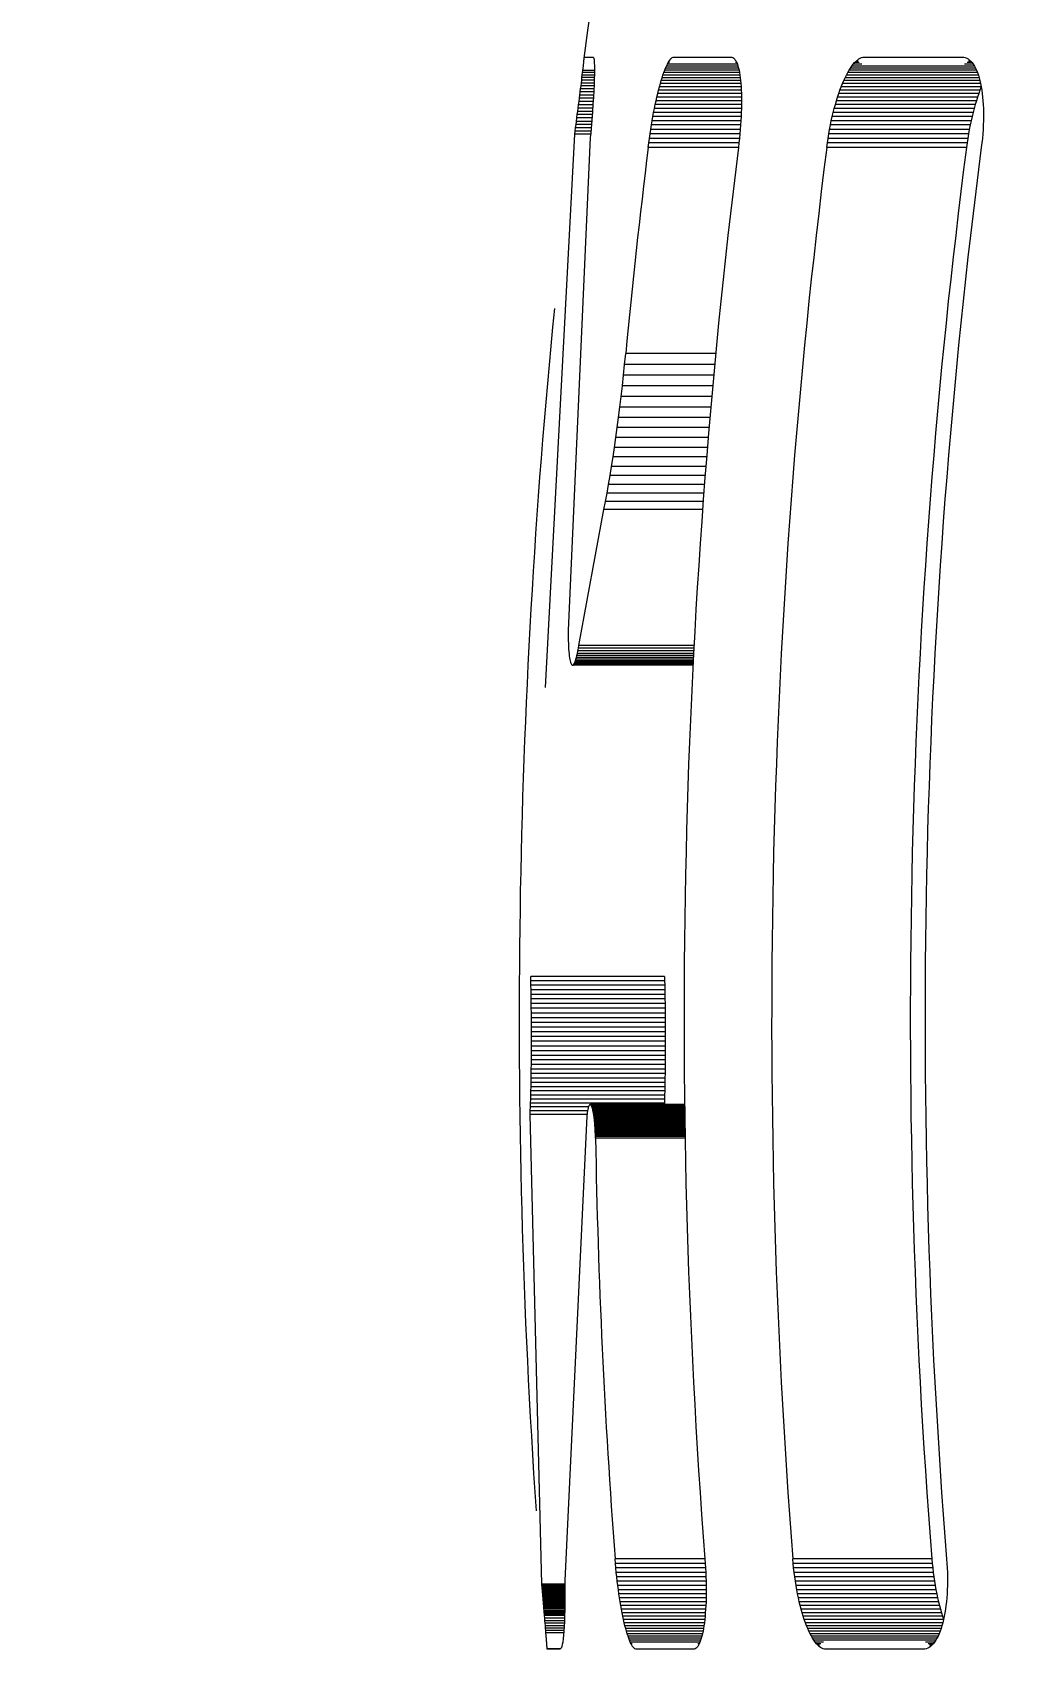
# Model space of a CAD drawing. Header units: millimetres. Extents: x -5609 to 5139, y -3980 to 3221.
# Drawn here: x 759.442 to 761.631, y 636.582 to 640.215 of the extents above; entities that cross this region are included whole.
import ezdxf

# ---------------------------------------------------------------- set-up
doc = ezdxf.new("R2010")
doc.units = ezdxf.units.MM
for name, color, linetype in [('DIKOM_ОБЪЕКТ', 7, 'Continuous'), ('DIKOM_РАЗМЕР_ЗОНА', 7, 'Continuous'), ('DIKOM_РАЗМЕР_ОБЪЕКТА', 7, 'Continuous')]:
    doc.layers.add(name, color=color, linetype=linetype)
doc.styles.add('style1', font='arial.ttf', dxfattribs={"width": 0.8})
doc.dimstyles.new('1-50', dxfattribs={"dimtxt": 300, "dimasz": 200, "dimexe": 100, "dimexo": 0, "dimgap": 100, "dimtad": 1, "dimtxsty": 'style1', "dimcen": 200, "dimclrd": 7, "dimclre": 7, "dimclrt": 7, "dimadec": 1, "dimazin": 2, "dimtfac": 1, "dimtmove": 0, "dimatfit": 2, "dimfxl": 0, "dimlwd": 25, "dimlwe": 18, "dimarcsym": 0})

# ---------------------------------------------------------------- blocks, each defined once
blk = doc.blocks.new('A$Cc336a1e3')
at = {"color": 7, "linetype": 'Continuous', "lineweight": 15}
for p, q in [((3580.843, 1913.033), (3580.8436, 1913.0379)), ((3580.8436, 1913.0379), (3580.8442, 1913.0423)), ((3580.8442, 1913.0423), (3580.8446, 1913.0463)), ((3580.8446, 1913.0463), (3580.8451, 1913.05)), ((3580.8451, 1913.05), (3580.8454, 1913.0532)), ((3580.8454, 1913.0532), (3580.8456, 1913.0561)), ((3580.8456, 1913.0561), (3580.8459, 1913.0584)), ((3580.8459, 1913.0584), (3580.8461, 1913.0603)), ((3580.8461, 1913.0628), (3580.8656, 1913.0628)), ((3580.8462, 1913.0625), (3580.8461, 1913.0628)), ((3580.8461, 1913.0616), (3580.8462, 1913.0625)), ((3580.8656, 1913.0628), (3580.8662, 1913.0625)), ((3580.8662, 1913.0625), (3580.8666, 1913.0619)), ((3580.8666, 1913.0619), (3580.8676, 1913.0596)), ((3580.8676, 1913.0596), (3580.8682, 1913.0556)), ((3580.8682, 1913.0556), (3580.8687, 1913.0501)), ((3580.8687, 1913.0501), (3580.869, 1913.0432)), ((3580.869, 1913.0432), (3580.8691, 1913.0349)), ((3581.0268, 1913.0334), (3581.0288, 1913.0382)), ((3581.0288, 1913.0382), (3581.0308, 1913.0427)), ((3581.1925, 1913.0382), (3581.0288, 1913.0382)), ((3581.0308, 1913.0427), (3581.0327, 1913.0468)), ((3581.1912, 1913.0427), (3581.0308, 1913.0427)), ((3581.0327, 1913.0468), (3581.0346, 1913.0504)), ((3581.1899, 1913.0468), (3581.0327, 1913.0468)), ((3581.0346, 1913.0504), (3581.0365, 1913.0536)), ((3581.0376, 1913.0504), (3581.0346, 1913.0504)), ((3581.0365, 1913.0536), (3581.0384, 1913.0563)), ((3581.0384, 1913.0563), (3581.0403, 1913.0587)), ((3581.0403, 1913.0587), (3581.0421, 1913.0605)), ((3581.0421, 1913.0605), (3581.0439, 1913.0618)), ((3581.0439, 1913.0618), (3581.0457, 1913.0625)), ((3581.0457, 1913.0625), (3581.0473, 1913.0628)), ((3581.0473, 1913.0628), (3581.1756, 1913.0628)), ((3581.1756, 1913.0628), (3581.1778, 1913.0625)), ((3581.1778, 1913.0625), (3581.1798, 1913.0618)), ((3581.1798, 1913.0618), (3581.1817, 1913.0605)), ((3581.1817, 1913.0605), (3581.1836, 1913.0587)), ((3581.1836, 1913.0587), (3581.1853, 1913.0563)), ((3581.1853, 1913.0563), (3581.1869, 1913.0536)), ((3581.1885, 1913.0504), (3581.1854, 1913.0504)), ((3581.1869, 1913.0536), (3581.1885, 1913.0504)), ((3581.1885, 1913.0504), (3581.1899, 1913.0468)), ((3581.1899, 1913.0468), (3581.1912, 1913.0427)), ((3581.1912, 1913.0427), (3581.1925, 1913.0382)), ((3581.1925, 1913.0382), (3581.1937, 1913.0334)), ((3581.4407, 1913.0334), (3581.4438, 1913.0382)), ((3581.4438, 1913.0382), (3581.4469, 1913.0427)), ((3581.7245, 1913.0382), (3581.4438, 1913.0382)), ((3581.4469, 1913.0427), (3581.45, 1913.0468)), ((3581.7221, 1913.0427), (3581.4469, 1913.0427)), ((3581.45, 1913.0468), (3581.4531, 1913.0504)), ((3581.4697, 1913.0468), (3581.45, 1913.0468)), ((3581.4531, 1913.0504), (3581.4564, 1913.0536)), ((3581.4636, 1913.0504), (3581.4531, 1913.0504)), ((3581.4564, 1913.0536), (3581.4595, 1913.0563)), ((3581.4609, 1913.0536), (3581.4564, 1913.0536)), ((3581.4595, 1913.0563), (3581.4626, 1913.0587)), ((3581.4626, 1913.0587), (3581.4657, 1913.0605)), ((3581.4657, 1913.0605), (3581.4689, 1913.0618)), ((3581.4689, 1913.0618), (3581.4719, 1913.0625)), ((3581.4719, 1913.0625), (3581.475, 1913.0628)), ((3581.475, 1913.0628), (3581.6948, 1913.0628)), ((3581.6948, 1913.0628), (3581.6982, 1913.0625)), ((3581.6982, 1913.0625), (3581.7017, 1913.0618)), ((3581.7196, 1913.0468), (3581.6999, 1913.0468)), ((3581.7017, 1913.0618), (3581.705, 1913.0605)), ((3581.705, 1913.0605), (3581.7081, 1913.0587)), ((3581.7169, 1913.0504), (3581.7061, 1913.0504)), ((3581.7081, 1913.0587), (3581.7112, 1913.0563)), ((3581.7141, 1913.0536), (3581.7088, 1913.0536)), ((3581.7112, 1913.0563), (3581.7103, 1913.0563)), ((3581.7112, 1913.0563), (3581.7141, 1913.0536)), ((3581.7141, 1913.0536), (3581.7169, 1913.0504)), ((3581.7169, 1913.0504), (3581.7196, 1913.0468)), ((3581.7196, 1913.0468), (3581.7221, 1913.0427)), ((3581.7221, 1913.0427), (3581.7245, 1913.0382)), ((3581.7245, 1913.0382), (3581.7268, 1913.0334)), ((3580.8389, 1912.9981), (3580.8397, 1913.0045)), ((3580.8397, 1913.0045), (3580.8404, 1913.0107)), ((3580.8683, 1913.0045), (3580.8397, 1913.0045)), ((3580.8404, 1913.0107), (3580.8411, 1913.0168)), ((3580.8685, 1913.0107), (3580.8404, 1913.0107)), ((3580.8411, 1913.0168), (3580.8418, 1913.0225)), ((3580.8688, 1913.0168), (3580.8411, 1913.0168)), ((3580.8418, 1913.0225), (3580.8424, 1913.0279)), ((3580.8689, 1913.0225), (3580.8418, 1913.0225)), ((3580.8424, 1913.0279), (3580.843, 1913.033)), ((3580.869, 1913.0279), (3580.8424, 1913.0279)), ((3580.869, 1913.033), (3580.843, 1913.033)), ((3580.8682, 1913.0015), (3580.8676, 1912.9879)), ((3580.8687, 1913.0139), (3580.8682, 1913.0015)), ((3580.869, 1913.0251), (3580.8687, 1913.0139)), ((3580.8691, 1913.0349), (3580.869, 1913.0251)), ((3581.015, 1912.9962), (3581.017, 1913.0032)), ((3581.017, 1913.0032), (3581.0189, 1913.01)), ((3581.1978, 1913.0032), (3581.017, 1913.0032)), ((3581.0189, 1913.01), (3581.0209, 1913.0164)), ((3581.1972, 1913.01), (3581.0189, 1913.01)), ((3581.0209, 1913.0164), (3581.0229, 1913.0224)), ((3581.1965, 1913.0164), (3581.0209, 1913.0164)), ((3581.0229, 1913.0224), (3581.0248, 1913.028)), ((3581.1956, 1913.0224), (3581.0229, 1913.0224)), ((3581.0248, 1913.028), (3581.0268, 1913.0334)), ((3581.1947, 1913.028), (3581.0248, 1913.028)), ((3581.1937, 1913.0334), (3581.0268, 1913.0334)), ((3581.1937, 1913.0334), (3581.1947, 1913.028)), ((3581.1947, 1913.028), (3581.1956, 1913.0224)), ((3581.1956, 1913.0224), (3581.1965, 1913.0164)), ((3581.1965, 1913.0164), (3581.1972, 1913.01)), ((3581.1972, 1913.01), (3581.1978, 1913.0032)), ((3581.1978, 1913.0032), (3581.1984, 1912.9962)), ((3581.423, 1912.9962), (3581.4258, 1913.0032)), ((3581.4258, 1913.0032), (3581.4287, 1913.01)), ((3581.7359, 1913.0032), (3581.4258, 1913.0032)), ((3581.4287, 1913.01), (3581.4317, 1913.0164)), ((3581.7344, 1913.01), (3581.4287, 1913.01)), ((3581.4317, 1913.0164), (3581.4347, 1913.0224)), ((3581.7327, 1913.0164), (3581.4317, 1913.0164)), ((3581.4347, 1913.0224), (3581.4378, 1913.028)), ((3581.7309, 1913.0224), (3581.4347, 1913.0224)), ((3581.4378, 1913.028), (3581.4407, 1913.0334)), ((3581.7289, 1913.028), (3581.4378, 1913.028)), ((3581.7268, 1913.0334), (3581.4407, 1913.0334)), ((3581.7268, 1913.0334), (3581.7289, 1913.028)), ((3581.7289, 1913.028), (3581.7309, 1913.0224)), ((3581.7309, 1913.0224), (3581.7327, 1913.0164)), ((3581.7327, 1913.0164), (3581.7344, 1913.01)), ((3581.7344, 1913.01), (3581.7359, 1913.0032)), ((3581.7359, 1913.0032), (3581.7373, 1912.9962)), ((3580.8336, 1912.9559), (3580.8344, 1912.9632)), ((3580.8344, 1912.9632), (3580.8354, 1912.9704)), ((3580.866, 1912.9632), (3580.8344, 1912.9632)), ((3580.8354, 1912.9704), (3580.8363, 1912.9776)), ((3580.8665, 1912.9704), (3580.8354, 1912.9704)), ((3580.8363, 1912.9776), (3580.8372, 1912.9845)), ((3580.867, 1912.9776), (3580.8363, 1912.9776)), ((3580.8372, 1912.9845), (3580.838, 1912.9914)), ((3580.8673, 1912.9845), (3580.8372, 1912.9845)), ((3580.838, 1912.9914), (3580.8389, 1912.9981)), ((3580.8677, 1912.9914), (3580.838, 1912.9914)), ((3580.8681, 1912.9981), (3580.8389, 1912.9981)), ((3580.8667, 1912.973), (3580.8657, 1912.957)), ((3580.8676, 1912.9879), (3580.8667, 1912.973)), ((3581.0055, 1912.9564), (3581.0074, 1912.9649)), ((3581.0074, 1912.9649), (3581.0092, 1912.9731)), ((3581.1992, 1912.9649), (3581.0074, 1912.9649)), ((3581.0092, 1912.9731), (3581.0111, 1912.9812)), ((3581.1992, 1912.9731), (3581.0092, 1912.9731)), ((3581.0111, 1912.9812), (3581.013, 1912.9888)), ((3581.1991, 1912.9812), (3581.0111, 1912.9812)), ((3581.013, 1912.9888), (3581.015, 1912.9962)), ((3581.1987, 1912.9888), (3581.013, 1912.9888)), ((3581.1984, 1912.9962), (3581.015, 1912.9962)), ((3581.1984, 1912.9962), (3581.1987, 1912.9888)), ((3581.1987, 1912.9888), (3581.1991, 1912.9812)), ((3581.1991, 1912.9812), (3581.1992, 1912.9731)), ((3581.1992, 1912.9731), (3581.1992, 1912.9649)), ((3581.1992, 1912.9649), (3581.1992, 1912.9564)), ((3581.4099, 1912.9564), (3581.4124, 1912.9649)), ((3581.4124, 1912.9649), (3581.4149, 1912.9731)), ((3581.7265, 1912.9649), (3581.4124, 1912.9649)), ((3581.4149, 1912.9731), (3581.4175, 1912.9812)), ((3581.7291, 1912.9731), (3581.4149, 1912.9731)), ((3581.4175, 1912.9812), (3581.4202, 1912.9888)), ((3581.7318, 1912.9812), (3581.4175, 1912.9812)), ((3581.4202, 1912.9888), (3581.423, 1912.9962)), ((3581.7346, 1912.9888), (3581.4202, 1912.9888)), ((3581.7373, 1912.9962), (3581.423, 1912.9962)), ((3581.7265, 1912.9649), (3581.7239, 1912.9564)), ((3581.7291, 1912.9731), (3581.7265, 1912.9649)), ((3581.7318, 1912.9812), (3581.7291, 1912.9731)), ((3581.7346, 1912.9888), (3581.7318, 1912.9812)), ((3581.7373, 1912.996), (3581.7346, 1912.9888)), ((3581.7373, 1912.9962), (3581.7385, 1912.9888)), ((3581.7385, 1912.9888), (3581.7396, 1912.9812)), ((3581.7396, 1912.9812), (3581.7404, 1912.9731)), ((3581.7404, 1912.9731), (3581.7413, 1912.9649)), ((3581.7413, 1912.9649), (3581.7417, 1912.9564)), ((3580.8297, 1912.9261), (3580.8306, 1912.9336)), ((3580.8306, 1912.9336), (3580.8317, 1912.941)), ((3580.864, 1912.9336), (3580.8306, 1912.9336)), ((3580.8317, 1912.941), (3580.8327, 1912.9485)), ((3580.8645, 1912.941), (3580.8317, 1912.941)), ((3580.8327, 1912.9485), (3580.8336, 1912.9559)), ((3580.8651, 1912.9485), (3580.8327, 1912.9485)), ((3580.8656, 1912.9559), (3580.8336, 1912.9559)), ((3580.8645, 1912.9399), (3580.8631, 1912.9215)), ((3580.8657, 1912.957), (3580.8645, 1912.9399)), ((3580.9986, 1912.92), (3581.0003, 1912.9294)), ((3581.0003, 1912.9294), (3581.0019, 1912.9386)), ((3581.1984, 1912.9294), (3581.0003, 1912.9294)), ((3581.0019, 1912.9386), (3581.0037, 1912.9477)), ((3581.1987, 1912.9386), (3581.0019, 1912.9386)), ((3581.0037, 1912.9477), (3581.0055, 1912.9564)), ((3581.1991, 1912.9477), (3581.0037, 1912.9477)), ((3581.1992, 1912.9564), (3581.0055, 1912.9564)), ((3581.1984, 1912.9294), (3581.1978, 1912.92)), ((3581.1987, 1912.9386), (3581.1984, 1912.9294)), ((3581.1991, 1912.9477), (3581.1987, 1912.9386)), ((3581.1992, 1912.9564), (3581.1991, 1912.9477)), ((3581.4008, 1912.92), (3581.4028, 1912.9294)), ((3581.4028, 1912.9294), (3581.4051, 1912.9386)), ((3581.7168, 1912.9294), (3581.4028, 1912.9294)), ((3581.4051, 1912.9386), (3581.4074, 1912.9477)), ((3581.7191, 1912.9386), (3581.4051, 1912.9386)), ((3581.4074, 1912.9477), (3581.4099, 1912.9564)), ((3581.7215, 1912.9477), (3581.4074, 1912.9477)), ((3581.7239, 1912.9564), (3581.4099, 1912.9564)), ((3581.7168, 1912.9294), (3581.7147, 1912.92)), ((3581.7191, 1912.9386), (3581.7168, 1912.9294)), ((3581.7215, 1912.9477), (3581.7191, 1912.9386)), ((3581.7239, 1912.9564), (3581.7215, 1912.9477)), ((3581.7417, 1912.9564), (3581.7422, 1912.9477)), ((3581.7422, 1912.9477), (3581.7425, 1912.9386)), ((3581.7425, 1912.9294), (3581.7423, 1912.92)), ((3581.7425, 1912.9386), (3581.7425, 1912.9294)), ((3580.8249, 1912.8894), (3580.8259, 1912.8966)), ((3580.8259, 1912.8966), (3580.8268, 1912.9038)), ((3580.861, 1912.8966), (3580.8259, 1912.8966)), ((3580.8268, 1912.9038), (3580.8278, 1912.9112)), ((3580.8616, 1912.9038), (3580.8268, 1912.9038)), ((3580.8278, 1912.9112), (3580.8287, 1912.9185)), ((3580.8622, 1912.9112), (3580.8278, 1912.9112)), ((3580.8287, 1912.9185), (3580.8297, 1912.9261)), ((3580.8628, 1912.9185), (3580.8287, 1912.9185)), ((3580.8634, 1912.9261), (3580.8297, 1912.9261)), ((3580.8607, 1912.8923), (3580.8597, 1912.8819)), ((3580.8615, 1912.9021), (3580.8607, 1912.8923)), ((3580.8631, 1912.9215), (3580.8615, 1912.9021)), ((3580.9924, 1912.8803), (3580.9938, 1912.8905)), ((3580.9938, 1912.8905), (3580.9954, 1912.9005)), ((3581.1955, 1912.8905), (3580.9938, 1912.8905)), ((3580.9954, 1912.9005), (3580.9969, 1912.9104)), ((3581.1965, 1912.9005), (3580.9954, 1912.9005)), ((3580.9969, 1912.9104), (3580.9986, 1912.92)), ((3581.1972, 1912.9104), (3580.9969, 1912.9104)), ((3581.1978, 1912.92), (3580.9986, 1912.92)), ((3581.1955, 1912.8905), (3581.1946, 1912.8803)), ((3581.1965, 1912.9005), (3581.1955, 1912.8905)), ((3581.1972, 1912.9104), (3581.1965, 1912.9005)), ((3581.1978, 1912.92), (3581.1972, 1912.9104)), ((3581.3934, 1912.8803), (3581.3951, 1912.8905)), ((3581.3951, 1912.8905), (3581.3969, 1912.9005)), ((3581.7088, 1912.8905), (3581.3951, 1912.8905)), ((3581.3969, 1912.9005), (3581.3988, 1912.9104)), ((3581.7106, 1912.9005), (3581.3969, 1912.9005)), ((3581.3988, 1912.9104), (3581.4008, 1912.92)), ((3581.7127, 1912.9104), (3581.3988, 1912.9104)), ((3581.7147, 1912.92), (3581.4008, 1912.92)), ((3581.7088, 1912.8905), (3581.7072, 1912.8803)), ((3581.7106, 1912.9005), (3581.7088, 1912.8905)), ((3581.7127, 1912.9104), (3581.7106, 1912.9005)), ((3581.7147, 1912.92), (3581.7127, 1912.9104)), ((3581.7408, 1912.8905), (3581.74, 1912.8803)), ((3581.7415, 1912.9005), (3581.7408, 1912.8905)), ((3581.742, 1912.9104), (3581.7415, 1912.9005)), ((3581.7423, 1912.92), (3581.742, 1912.9104)), ((3580.7595, 1911.6465), (3580.8249, 1912.8894)), ((3580.8597, 1912.8819), (3580.8099, 1911.7749)), ((3580.8604, 1912.8894), (3580.8249, 1912.8894)), ((3580.9897, 1912.8596), (3580.991, 1912.8701)), ((3581.1922, 1912.8596), (3580.9897, 1912.8596)), ((3580.991, 1912.8701), (3580.9924, 1912.8803)), ((3581.1934, 1912.8701), (3580.991, 1912.8701)), ((3581.1946, 1912.8803), (3580.9924, 1912.8803)), ((3581.1934, 1912.8701), (3581.1922, 1912.8596)), ((3581.1946, 1912.8803), (3581.1934, 1912.8701)), ((3581.3904, 1912.8596), (3581.3919, 1912.8701)), ((3581.7042, 1912.8596), (3581.3904, 1912.8596)), ((3581.3919, 1912.8701), (3581.3934, 1912.8803)), ((3581.7056, 1912.8701), (3581.3919, 1912.8701)), ((3581.7072, 1912.8803), (3581.3934, 1912.8803)), ((3581.7056, 1912.8701), (3581.7042, 1912.8596)), ((3581.7072, 1912.8803), (3581.7056, 1912.8701)), ((3581.7389, 1912.8701), (3581.7376, 1912.8596)), ((3581.74, 1912.8803), (3581.7389, 1912.8701)), ((3580.9368, 1912.3723), (3580.9392, 1912.3968)), ((3581.1412, 1912.3968), (3580.9392, 1912.3968)), ((3580.9318, 1912.3241), (3580.9345, 1912.3482)), ((3580.9345, 1912.3482), (3580.9368, 1912.3723)), ((3581.1366, 1912.3482), (3580.9345, 1912.3482)), ((3581.1388, 1912.3723), (3580.9368, 1912.3723)), ((3580.9291, 1912.3003), (3580.9318, 1912.3241)), ((3581.1344, 1912.3241), (3580.9318, 1912.3241)), ((3580.9234, 1912.2535), (3580.9264, 1912.2767)), ((3580.9264, 1912.2767), (3580.9291, 1912.3003)), ((3581.1302, 1912.2767), (3580.9264, 1912.2767)), ((3581.1322, 1912.3003), (3580.9291, 1912.3003)), ((3580.9204, 1912.2306), (3580.9234, 1912.2535)), ((3581.1282, 1912.2535), (3580.9234, 1912.2535)), ((3580.9142, 1912.1861), (3580.9174, 1912.2081)), ((3580.9174, 1912.2081), (3580.9204, 1912.2306)), ((3581.1244, 1912.2081), (3580.9174, 1912.2081)), ((3581.1261, 1912.2306), (3580.9204, 1912.2306)), ((3580.9076, 1912.1433), (3580.911, 1912.1645)), ((3580.911, 1912.1645), (3580.9142, 1912.1861)), ((3581.1208, 1912.1645), (3580.911, 1912.1645)), ((3581.1225, 1912.1861), (3580.9142, 1912.1861)), ((3580.9043, 1912.1227), (3580.9076, 1912.1433)), ((3581.1191, 1912.1433), (3580.9076, 1912.1433)), ((3580.8974, 1912.0834), (3580.9008, 1912.1027)), ((3580.9008, 1912.1027), (3580.9043, 1912.1227)), ((3581.1159, 1912.1027), (3580.9008, 1912.1027)), ((3581.1174, 1912.1227), (3580.9043, 1912.1227)), ((3580.8904, 1912.0465), (3580.8938, 1912.0645)), ((3580.8938, 1912.0645), (3580.8974, 1912.0834)), ((3581.113, 1912.0645), (3580.8938, 1912.0645)), ((3581.1145, 1912.0834), (3580.8974, 1912.0834)), ((3580.8341, 1911.7412), (3580.8904, 1912.0465)), ((3581.1117, 1912.0465), (3580.8904, 1912.0465)), ((3580.8099, 1911.7749), (3580.81, 1911.7669)), ((3580.81, 1911.7669), (3580.81, 1911.7593)), ((3580.81, 1911.7593), (3580.8102, 1911.7521)), ((3580.8102, 1911.7521), (3580.8105, 1911.7453)), ((3580.8105, 1911.7453), (3580.8107, 1911.7388)), ((3580.8107, 1911.7388), (3580.8111, 1911.7329)), ((3580.8111, 1911.7329), (3580.8116, 1911.7274)), ((3580.8116, 1911.7274), (3580.812, 1911.7223)), ((3580.8307, 1911.7233), (3580.8318, 1911.7288)), ((3580.8318, 1911.7288), (3580.8329, 1911.7346)), ((3581.0918, 1911.7288), (3580.8318, 1911.7288)), ((3580.8329, 1911.7346), (3580.8341, 1911.7412)), ((3581.0921, 1911.7346), (3580.8329, 1911.7346)), ((3581.0924, 1911.7412), (3580.8341, 1911.7412)), ((3580.812, 1911.7223), (3580.8125, 1911.7177)), ((3580.8125, 1911.7177), (3580.8131, 1911.7135)), ((3580.8131, 1911.7135), (3580.8137, 1911.7098)), ((3580.8137, 1911.7098), (3580.8144, 1911.7066)), ((3580.8144, 1911.7066), (3580.8151, 1911.7037)), ((3580.8151, 1911.7037), (3580.8158, 1911.7014)), ((3580.8158, 1911.7014), (3580.8167, 1911.6995)), ((3580.8167, 1911.6995), (3580.8175, 1911.698)), ((3580.8175, 1911.698), (3580.8183, 1911.6972)), ((3580.8183, 1911.6972), (3580.8193, 1911.6966)), ((3580.8193, 1911.6966), (3580.8203, 1911.6965)), ((3580.8203, 1911.6965), (3580.8212, 1911.6971)), ((3581.0901, 1911.6965), (3580.8203, 1911.6965)), ((3580.8212, 1911.6971), (3580.8222, 1911.698)), ((3581.0901, 1911.6971), (3580.8212, 1911.6971)), ((3580.8222, 1911.698), (3580.8231, 1911.6994)), ((3581.0903, 1911.698), (3580.8222, 1911.698)), ((3580.8231, 1911.6994), (3580.8242, 1911.7014)), ((3581.0903, 1911.6994), (3580.8231, 1911.6994)), ((3580.8242, 1911.7014), (3580.8253, 1911.7037)), ((3581.0904, 1911.7014), (3580.8242, 1911.7014)), ((3580.8253, 1911.7037), (3580.8263, 1911.7067)), ((3581.0905, 1911.7037), (3580.8253, 1911.7037)), ((3580.8263, 1911.7067), (3580.8274, 1911.7101)), ((3581.0906, 1911.7067), (3580.8263, 1911.7067)), ((3580.8274, 1911.7101), (3580.8285, 1911.714)), ((3581.0909, 1911.7101), (3580.8274, 1911.7101)), ((3580.8285, 1911.714), (3580.8296, 1911.7184)), ((3581.091, 1911.714), (3580.8285, 1911.714)), ((3580.8296, 1911.7184), (3580.8307, 1911.7233)), ((3581.0912, 1911.7184), (3580.8296, 1911.7184)), ((3581.0916, 1911.7233), (3580.8307, 1911.7233)), ((3580.7262, 1910.9873), (3580.726, 1910.9972)), ((3581.0265, 1910.9972), (3580.726, 1910.9972)), ((3580.7264, 1910.9775), (3580.7262, 1910.9873)), ((3581.0267, 1910.9873), (3580.7262, 1910.9873)), ((3580.7267, 1910.9673), (3580.7264, 1910.9775)), ((3581.027, 1910.9775), (3580.7264, 1910.9775)), ((3580.7268, 1910.9571), (3580.7267, 1910.9673)), ((3581.0271, 1910.9673), (3580.7267, 1910.9673)), ((3581.0265, 1910.9972), (3581.0267, 1910.9873)), ((3581.0267, 1910.9873), (3581.027, 1910.9775)), ((3581.027, 1910.9775), (3581.0271, 1910.9673)), ((3581.0271, 1910.9673), (3581.0273, 1910.9571)), ((3580.727, 1910.9468), (3580.7268, 1910.9571)), ((3581.0273, 1910.9571), (3580.7268, 1910.9571)), ((3580.7272, 1910.9364), (3580.727, 1910.9468)), ((3581.0274, 1910.9468), (3580.727, 1910.9468)), ((3580.7273, 1910.926), (3580.7272, 1910.9364)), ((3581.0277, 1910.9364), (3580.7272, 1910.9364)), ((3581.0273, 1910.9571), (3581.0274, 1910.9468)), ((3581.0274, 1910.9468), (3581.0277, 1910.9364)), ((3581.0277, 1910.9364), (3581.0278, 1910.926)), ((3580.7274, 1910.9155), (3580.7273, 1910.926)), ((3581.0278, 1910.926), (3580.7273, 1910.926)), ((3580.7275, 1910.9049), (3580.7274, 1910.9155)), ((3580.7274, 1910.9155), (3581.0279, 1910.9155)), ((3580.7275, 1910.9031), (3580.7275, 1910.9049)), ((3580.7275, 1910.9049), (3581.0279, 1910.9049)), ((3580.7275, 1910.8942), (3580.7275, 1910.9031)), ((3580.7276, 1910.8836), (3580.7275, 1910.8942)), ((3581.028, 1910.8942), (3580.7275, 1910.8942)), ((3581.0278, 1910.926), (3581.0279, 1910.9155)), ((3581.0279, 1910.9155), (3581.0279, 1910.9049)), ((3581.0279, 1910.9049), (3581.028, 1910.9031)), ((3581.028, 1910.9031), (3581.028, 1910.8942)), ((3581.028, 1910.8942), (3581.0282, 1910.8836)), ((3580.7276, 1910.873), (3580.7276, 1910.8836)), ((3581.0282, 1910.8836), (3580.7276, 1910.8836)), ((3580.7276, 1910.8624), (3580.7276, 1910.873)), ((3581.0282, 1910.873), (3580.7276, 1910.873)), ((3580.7276, 1910.8517), (3580.7276, 1910.8624)), ((3581.0282, 1910.8624), (3580.7276, 1910.8624)), ((3581.0282, 1910.8836), (3581.0282, 1910.873)), ((3581.0282, 1910.873), (3581.0282, 1910.8624)), ((3581.0282, 1910.8624), (3581.0282, 1910.8517)), ((3580.7274, 1910.8098), (3580.7275, 1910.8202)), ((3580.7275, 1910.8202), (3580.7276, 1910.8306)), ((3581.028, 1910.8202), (3580.7275, 1910.8202)), ((3580.7276, 1910.8411), (3580.7276, 1910.8517)), ((3581.0282, 1910.8517), (3580.7276, 1910.8517)), ((3580.7276, 1910.8306), (3580.7276, 1910.8411)), ((3581.0282, 1910.8411), (3580.7276, 1910.8411)), ((3581.0282, 1910.8306), (3580.7276, 1910.8306)), ((3581.028, 1910.8202), (3581.0279, 1910.8098)), ((3581.0282, 1910.8306), (3581.028, 1910.8202)), ((3581.0282, 1910.8517), (3581.0282, 1910.8411)), ((3581.0282, 1910.8411), (3581.0282, 1910.8306)), ((3580.7272, 1910.7791), (3580.7273, 1910.7892)), ((3580.7273, 1910.7892), (3580.7274, 1910.7995)), ((3581.0278, 1910.7892), (3580.7273, 1910.7892)), ((3580.7274, 1910.7995), (3580.7274, 1910.8098)), ((3581.0279, 1910.8098), (3580.7274, 1910.8098)), ((3581.0279, 1910.7995), (3580.7274, 1910.7995)), ((3581.0278, 1910.7892), (3581.0277, 1910.7791)), ((3581.0279, 1910.7995), (3581.0278, 1910.7892)), ((3581.0279, 1910.8098), (3581.0279, 1910.7995)), ((3580.7264, 1910.7402), (3580.7267, 1910.7496)), ((3580.7267, 1910.7496), (3580.7268, 1910.7593)), ((3581.0271, 1910.7496), (3580.7267, 1910.7496)), ((3580.7268, 1910.7593), (3580.727, 1910.7692)), ((3581.0273, 1910.7593), (3580.7268, 1910.7593)), ((3580.727, 1910.7692), (3580.7272, 1910.7791)), ((3581.0274, 1910.7692), (3580.727, 1910.7692)), ((3581.0277, 1910.7791), (3580.7272, 1910.7791)), ((3581.0271, 1910.7496), (3581.027, 1910.7402)), ((3581.0273, 1910.7593), (3581.0271, 1910.7496)), ((3581.0274, 1910.7692), (3581.0273, 1910.7593)), ((3581.0277, 1910.7791), (3581.0274, 1910.7692)), ((3580.7255, 1910.7042), (3580.7257, 1910.7129)), ((3580.7257, 1910.7129), (3580.726, 1910.7217)), ((3581.0262, 1910.7129), (3580.7257, 1910.7129)), ((3580.726, 1910.7217), (3580.7262, 1910.7309)), ((3581.0265, 1910.7217), (3580.726, 1910.7217)), ((3580.7262, 1910.7309), (3580.7264, 1910.7402)), ((3581.0267, 1910.7309), (3580.7262, 1910.7309)), ((3581.027, 1910.7402), (3580.7264, 1910.7402)), ((3581.0262, 1910.7129), (3581.0261, 1910.7096)), ((3581.0265, 1910.7217), (3581.0262, 1910.7129)), ((3581.0267, 1910.7309), (3581.0265, 1910.7217)), ((3581.027, 1910.7402), (3581.0267, 1910.7309)), ((3580.7249, 1910.6876), (3580.7251, 1910.6958)), ((3580.751, 1909.6319), (3580.7249, 1910.6876)), ((3580.8524, 1910.6876), (3580.7249, 1910.6876)), ((3580.7251, 1910.6958), (3580.7255, 1910.7042)), ((3580.8536, 1910.6958), (3580.7251, 1910.6958)), ((3580.8557, 1910.7042), (3580.7255, 1910.7042)), ((3580.852, 1910.6834), (3580.8025, 1909.6403)), ((3580.8522, 1910.6857), (3580.852, 1910.6834)), ((3580.8524, 1910.688), (3580.8522, 1910.6857)), ((3580.8527, 1910.6902), (3580.8524, 1910.688)), ((3580.853, 1910.6922), (3580.8527, 1910.6902)), ((3580.8533, 1910.6942), (3580.853, 1910.6922)), ((3580.8536, 1910.6959), (3580.8533, 1910.6942)), ((3580.854, 1910.6977), (3580.8536, 1910.6959)), ((3580.8542, 1910.6993), (3580.854, 1910.6977)), ((3580.8546, 1910.7006), (3580.8542, 1910.6993)), ((3580.8549, 1910.702), (3580.8546, 1910.7006)), ((3580.8553, 1910.7032), (3580.8549, 1910.702)), ((3580.8557, 1910.7043), (3580.8553, 1910.7032)), ((3580.856, 1910.7054), (3580.8557, 1910.7043)), ((3580.8564, 1910.7062), (3580.856, 1910.7054)), ((3580.8567, 1910.707), (3580.8564, 1910.7062)), ((3580.8571, 1910.7077), (3580.8567, 1910.707)), ((3580.8579, 1910.7087), (3580.8571, 1910.7077)), ((3580.8583, 1910.7091), (3580.8579, 1910.7087)), ((3580.8586, 1910.7093), (3580.8583, 1910.7091)), ((3580.8594, 1910.7096), (3580.8586, 1910.7093)), ((3580.8602, 1910.7093), (3580.8594, 1910.7096)), ((3581.0713, 1910.7096), (3580.8594, 1910.7096)), ((3580.8605, 1910.7091), (3580.8602, 1910.7093)), ((3581.0713, 1910.7093), (3580.8602, 1910.7093)), ((3580.8614, 1910.7083), (3580.8605, 1910.7091)), ((3581.0713, 1910.7091), (3580.8605, 1910.7091)), ((3580.8617, 1910.7077), (3580.8614, 1910.7083)), ((3581.0713, 1910.7083), (3580.8614, 1910.7083)), ((3580.8621, 1910.7071), (3580.8617, 1910.7077)), ((3580.8626, 1910.7063), (3580.8621, 1910.7071)), ((3581.0713, 1910.7071), (3580.8621, 1910.7071)), ((3580.8629, 1910.7056), (3580.8626, 1910.7063)), ((3580.8633, 1910.7047), (3580.8629, 1910.7056)), ((3581.0714, 1910.7056), (3580.8629, 1910.7056)), ((3580.864, 1910.7026), (3580.8633, 1910.7047)), ((3581.0714, 1910.7047), (3580.8633, 1910.7047)), ((3580.8644, 1910.7014), (3580.864, 1910.7026)), ((3581.0714, 1910.7026), (3580.864, 1910.7026)), ((3580.8647, 1910.7001), (3580.8644, 1910.7014)), ((3580.8651, 1910.6988), (3580.8647, 1910.7001)), ((3581.0714, 1910.7001), (3580.8647, 1910.7001)), ((3580.8654, 1910.6974), (3580.8651, 1910.6988)), ((3580.8658, 1910.6959), (3580.8654, 1910.6974)), ((3581.0714, 1910.6974), (3580.8654, 1910.6974)), ((3580.8662, 1910.6943), (3580.8658, 1910.6959)), ((3581.0715, 1910.6959), (3580.8658, 1910.6959)), ((3580.8665, 1910.6925), (3580.8662, 1910.6943)), ((3581.0715, 1910.6943), (3580.8662, 1910.6943)), ((3580.8669, 1910.6908), (3580.8665, 1910.6925)), ((3580.8671, 1910.6891), (3580.8669, 1910.6908)), ((3580.8675, 1910.6871), (3580.8671, 1910.6891)), ((3581.0715, 1910.6891), (3580.8671, 1910.6891)), ((3580.8678, 1910.6852), (3580.8675, 1910.6871)), ((3581.0717, 1910.6871), (3580.8675, 1910.6871)), ((3580.8681, 1910.6831), (3580.8678, 1910.6852)), ((3580.8684, 1910.6809), (3580.8681, 1910.6831)), ((3581.0717, 1910.6831), (3580.8681, 1910.6831)), ((3580.8687, 1910.6788), (3580.8684, 1910.6809)), ((3580.8689, 1910.6764), (3580.8687, 1910.6788)), ((3581.0718, 1910.6788), (3580.8687, 1910.6788)), ((3580.8691, 1910.6741), (3580.8689, 1910.6764)), ((3581.0718, 1910.6764), (3580.8689, 1910.6764)), ((3580.8694, 1910.6717), (3580.8691, 1910.6741)), ((3581.0718, 1910.6741), (3580.8691, 1910.6741)), ((3580.8696, 1910.6692), (3580.8694, 1910.6717)), ((3581.0718, 1910.6717), (3580.8694, 1910.6717)), ((3580.8698, 1910.6667), (3580.8696, 1910.6692)), ((3581.0719, 1910.6692), (3580.8696, 1910.6692)), ((3580.8701, 1910.6641), (3580.8698, 1910.6667)), ((3581.0719, 1910.6667), (3580.8698, 1910.6667)), ((3580.8703, 1910.6613), (3580.8701, 1910.6641)), ((3581.0719, 1910.6641), (3580.8701, 1910.6641)), ((3580.8704, 1910.6586), (3580.8703, 1910.6613)), ((3581.072, 1910.6613), (3580.8703, 1910.6613)), ((3580.8707, 1910.6559), (3580.8704, 1910.6586)), ((3581.072, 1910.6586), (3580.8704, 1910.6586)), ((3580.8708, 1910.6529), (3580.8707, 1910.6559)), ((3581.072, 1910.6559), (3580.8707, 1910.6559)), ((3580.8709, 1910.65), (3580.8708, 1910.6529)), ((3581.0721, 1910.6529), (3580.8708, 1910.6529)), ((3580.871, 1910.6471), (3580.8709, 1910.65)), ((3581.0721, 1910.65), (3580.8709, 1910.65)), ((3580.8712, 1910.644), (3580.871, 1910.6471)), ((3581.0723, 1910.6471), (3580.871, 1910.6471)), ((3580.8713, 1910.6409), (3580.8712, 1910.644)), ((3581.0723, 1910.644), (3580.8712, 1910.644)), ((3580.8714, 1910.6376), (3580.8713, 1910.6409)), ((3581.0723, 1910.6409), (3580.8713, 1910.6409)), ((3580.8714, 1910.6344), (3580.8714, 1910.6376)), ((3581.0724, 1910.6376), (3580.8714, 1910.6376)), ((3581.0724, 1910.6344), (3580.8714, 1910.6344)), ((3580.9162, 1909.6788), (3580.9154, 1909.6892)), ((3581.117, 1909.6892), (3580.9154, 1909.6892)), ((3580.9172, 1909.6685), (3580.9162, 1909.6788)), ((3581.1178, 1909.6788), (3580.9162, 1909.6788)), ((3580.9181, 1909.6583), (3580.9172, 1909.6685)), ((3581.1184, 1909.6685), (3580.9172, 1909.6685)), ((3580.9192, 1909.6483), (3580.9181, 1909.6583)), ((3581.1189, 1909.6583), (3580.9181, 1909.6583)), ((3581.117, 1909.6892), (3581.1178, 1909.6788)), ((3581.1178, 1909.6788), (3581.1184, 1909.6685)), ((3581.1184, 1909.6685), (3581.1189, 1909.6583)), ((3581.1189, 1909.6583), (3581.1194, 1909.6483)), ((3581.3152, 1909.6788), (3581.3144, 1909.6892)), ((3581.6265, 1909.6892), (3581.3144, 1909.6892)), ((3581.3163, 1909.6685), (3581.3152, 1909.6788)), ((3581.6274, 1909.6788), (3581.3152, 1909.6788)), ((3581.3175, 1909.6583), (3581.3163, 1909.6685)), ((3581.6284, 1909.6685), (3581.3163, 1909.6685)), ((3581.3187, 1909.6483), (3581.3175, 1909.6583)), ((3581.6296, 1909.6583), (3581.3175, 1909.6583)), ((3581.6265, 1909.6892), (3581.6274, 1909.6788)), ((3581.6274, 1909.6788), (3581.6284, 1909.6685)), ((3581.6284, 1909.6685), (3581.6296, 1909.6583)), ((3581.6296, 1909.6583), (3581.631, 1909.6483)), ((3581.6597, 1909.6892), (3581.6604, 1909.6788)), ((3581.6604, 1909.6788), (3581.661, 1909.6685)), ((3581.661, 1909.6685), (3581.6614, 1909.6583)), ((3581.6614, 1909.6583), (3581.6616, 1909.6483)), ((3580.7512, 1909.6293), (3580.751, 1909.6319)), ((3580.8025, 1909.6319), (3580.751, 1909.6319)), ((3580.7515, 1909.6267), (3580.7512, 1909.6293)), ((3580.8026, 1909.6293), (3580.7512, 1909.6293)), ((3580.7517, 1909.624), (3580.7515, 1909.6267)), ((3580.8026, 1909.6267), (3580.7515, 1909.6267)), ((3580.7519, 1909.6213), (3580.7517, 1909.624)), ((3580.8026, 1909.624), (3580.7517, 1909.624)), ((3580.7522, 1909.6185), (3580.7519, 1909.6213)), ((3580.8026, 1909.6213), (3580.7519, 1909.6213)), ((3580.8025, 1909.6403), (3580.8026, 1909.6225)), ((3580.8026, 1909.6225), (3580.8026, 1909.6057)), ((3580.9203, 1909.6385), (3580.9192, 1909.6483)), ((3581.1194, 1909.6483), (3580.9192, 1909.6483)), ((3580.9215, 1909.6288), (3580.9203, 1909.6385)), ((3581.1196, 1909.6385), (3580.9203, 1909.6385)), ((3580.9228, 1909.6194), (3580.9215, 1909.6288)), ((3581.1198, 1909.6288), (3580.9215, 1909.6288)), ((3581.1194, 1909.6483), (3581.1196, 1909.6385)), ((3581.1196, 1909.6385), (3581.1198, 1909.6288)), ((3581.1198, 1909.6288), (3581.1198, 1909.6194)), ((3581.3201, 1909.6385), (3581.3187, 1909.6483)), ((3581.631, 1909.6483), (3581.3187, 1909.6483)), ((3581.3217, 1909.6288), (3581.3201, 1909.6385)), ((3581.6324, 1909.6385), (3581.3201, 1909.6385)), ((3581.3233, 1909.6194), (3581.3217, 1909.6288)), ((3581.634, 1909.6288), (3581.3217, 1909.6288)), ((3581.631, 1909.6483), (3581.6324, 1909.6385)), ((3581.6324, 1909.6385), (3581.634, 1909.6288)), ((3581.634, 1909.6288), (3581.6356, 1909.6194)), ((3581.6614, 1909.6288), (3581.6612, 1909.6194)), ((3581.6616, 1909.6385), (3581.6614, 1909.6288)), ((3581.6616, 1909.6483), (3581.6616, 1909.6385)), ((3580.7524, 1909.6157), (3580.7522, 1909.6185)), ((3580.8026, 1909.6185), (3580.7522, 1909.6185)), ((3580.7527, 1909.6129), (3580.7524, 1909.6157)), ((3580.753, 1909.6099), (3580.7527, 1909.6129)), ((3580.8026, 1909.6129), (3580.7527, 1909.6129)), ((3580.7533, 1909.6071), (3580.753, 1909.6099)), ((3580.8026, 1909.6099), (3580.753, 1909.6099)), ((3580.7535, 1909.6042), (3580.7533, 1909.6071)), ((3580.8026, 1909.6071), (3580.7533, 1909.6071)), ((3580.7537, 1909.6013), (3580.7535, 1909.6042)), ((3580.8026, 1909.6042), (3580.7535, 1909.6042)), ((3580.754, 1909.5983), (3580.7537, 1909.6013)), ((3580.8026, 1909.6013), (3580.7537, 1909.6013)), ((3580.7542, 1909.5952), (3580.754, 1909.5983)), ((3580.8025, 1909.5983), (3580.754, 1909.5983)), ((3580.7545, 1909.5922), (3580.7542, 1909.5952)), ((3580.8025, 1909.5952), (3580.7542, 1909.5952)), ((3580.7547, 1909.5893), (3580.7545, 1909.5922)), ((3580.8025, 1909.5922), (3580.7545, 1909.5922)), ((3580.7549, 1909.5862), (3580.7547, 1909.5893)), ((3580.8025, 1909.5893), (3580.7547, 1909.5893)), ((3580.7553, 1909.5832), (3580.7549, 1909.5862)), ((3580.8025, 1909.5862), (3580.7549, 1909.5862)), ((3580.8025, 1909.5897), (3580.8023, 1909.5749)), ((3580.8026, 1909.6057), (3580.8025, 1909.5897)), ((3580.924, 1909.6102), (3580.9228, 1909.6194)), ((3581.1198, 1909.6194), (3580.9228, 1909.6194)), ((3580.9254, 1909.6012), (3580.924, 1909.6102)), ((3581.1198, 1909.6102), (3580.924, 1909.6102)), ((3580.9267, 1909.5924), (3580.9254, 1909.6012)), ((3581.1197, 1909.6012), (3580.9254, 1909.6012)), ((3580.9281, 1909.584), (3580.9267, 1909.5924)), ((3581.1195, 1909.5924), (3580.9267, 1909.5924)), ((3580.9297, 1909.5756), (3580.9281, 1909.584)), ((3581.1191, 1909.584), (3580.9281, 1909.584)), ((3581.1191, 1909.584), (3581.1186, 1909.5756)), ((3581.1195, 1909.5924), (3581.1191, 1909.584)), ((3581.1197, 1909.6012), (3581.1195, 1909.5924)), ((3581.1198, 1909.6102), (3581.1197, 1909.6012)), ((3581.1198, 1909.6194), (3581.1198, 1909.6102)), ((3581.3251, 1909.6102), (3581.3233, 1909.6194)), ((3581.6356, 1909.6194), (3581.3233, 1909.6194)), ((3581.327, 1909.6012), (3581.3251, 1909.6102)), ((3581.6374, 1909.6102), (3581.3251, 1909.6102)), ((3581.3289, 1909.5924), (3581.327, 1909.6012)), ((3581.6393, 1909.6012), (3581.327, 1909.6012)), ((3581.3311, 1909.584), (3581.3289, 1909.5924)), ((3581.6414, 1909.5924), (3581.3289, 1909.5924)), ((3581.3332, 1909.5756), (3581.3311, 1909.584)), ((3581.6435, 1909.584), (3581.3311, 1909.584)), ((3581.6356, 1909.6194), (3581.6374, 1909.6102)), ((3581.6374, 1909.6102), (3581.6393, 1909.6012)), ((3581.6393, 1909.6012), (3581.6414, 1909.5924)), ((3581.6414, 1909.5924), (3581.6435, 1909.584)), ((3581.6435, 1909.584), (3581.6457, 1909.5756)), ((3581.6582, 1909.584), (3581.657, 1909.5756)), ((3581.6591, 1909.5924), (3581.6582, 1909.584)), ((3581.66, 1909.6012), (3581.6591, 1909.5924)), ((3581.6607, 1909.6102), (3581.66, 1909.6012)), ((3581.6612, 1909.6194), (3581.6607, 1909.6102)), ((3580.7555, 1909.5801), (3580.7553, 1909.5832)), ((3580.8024, 1909.5832), (3580.7553, 1909.5832)), ((3580.7558, 1909.5771), (3580.7555, 1909.5801)), ((3580.8024, 1909.5801), (3580.7555, 1909.5801)), ((3580.756, 1909.574), (3580.7558, 1909.5771)), ((3580.8023, 1909.5771), (3580.7558, 1909.5771)), ((3580.7562, 1909.5709), (3580.756, 1909.574)), ((3580.8023, 1909.574), (3580.756, 1909.574)), ((3580.7565, 1909.5679), (3580.7562, 1909.5709)), ((3580.8021, 1909.5709), (3580.7562, 1909.5709)), ((3580.7567, 1909.5649), (3580.7565, 1909.5679)), ((3580.8021, 1909.5679), (3580.7565, 1909.5679)), ((3580.757, 1909.5618), (3580.7567, 1909.5649)), ((3580.802, 1909.5649), (3580.7567, 1909.5649)), ((3580.7574, 1909.5559), (3580.757, 1909.5618)), ((3580.802, 1909.5618), (3580.757, 1909.5618)), ((3580.7579, 1909.55), (3580.7574, 1909.5559)), ((3580.8018, 1909.5559), (3580.7574, 1909.5559)), ((3580.7584, 1909.5443), (3580.7579, 1909.55)), ((3580.8015, 1909.55), (3580.7579, 1909.55)), ((3580.8015, 1909.5484), (3580.8009, 1909.5369)), ((3580.8019, 1909.5611), (3580.8015, 1909.5484)), ((3580.8023, 1909.5749), (3580.8019, 1909.5611)), ((3580.9311, 1909.5677), (3580.9297, 1909.5756)), ((3581.1186, 1909.5756), (3580.9297, 1909.5756)), ((3580.9327, 1909.56), (3580.9311, 1909.5677)), ((3581.118, 1909.5677), (3580.9311, 1909.5677)), ((3580.9342, 1909.5527), (3580.9327, 1909.56)), ((3581.1174, 1909.56), (3580.9327, 1909.56)), ((3580.9359, 1909.5456), (3580.9342, 1909.5527)), ((3581.1167, 1909.5527), (3580.9342, 1909.5527)), ((3581.1167, 1909.5527), (3581.1159, 1909.5456)), ((3581.1174, 1909.56), (3581.1167, 1909.5527)), ((3581.118, 1909.5677), (3581.1174, 1909.56)), ((3581.1186, 1909.5756), (3581.118, 1909.5677)), ((3581.3355, 1909.5677), (3581.3332, 1909.5756)), ((3581.6457, 1909.5756), (3581.3332, 1909.5756)), ((3581.3377, 1909.56), (3581.3355, 1909.5677)), ((3581.648, 1909.5677), (3581.3355, 1909.5677)), ((3581.3401, 1909.5527), (3581.3377, 1909.56)), ((3581.6504, 1909.56), (3581.3377, 1909.56)), ((3581.3426, 1909.5456), (3581.3401, 1909.5527)), ((3581.6527, 1909.5527), (3581.3401, 1909.5527)), ((3581.6457, 1909.5756), (3581.648, 1909.5677)), ((3581.648, 1909.5677), (3581.6504, 1909.56)), ((3581.6504, 1909.56), (3581.6528, 1909.5528)), ((3581.6527, 1909.5527), (3581.651, 1909.5456)), ((3581.6544, 1909.56), (3581.6527, 1909.5527)), ((3581.6558, 1909.5677), (3581.6544, 1909.56)), ((3581.657, 1909.5756), (3581.6558, 1909.5677)), ((3580.7589, 1909.5385), (3580.7584, 1909.5443)), ((3580.8013, 1909.5443), (3580.7584, 1909.5443)), ((3580.7593, 1909.5331), (3580.7589, 1909.5385)), ((3580.8011, 1909.5385), (3580.7589, 1909.5385)), ((3580.7597, 1909.5279), (3580.7593, 1909.5331)), ((3580.8007, 1909.5331), (3580.7593, 1909.5331)), ((3580.7602, 1909.5228), (3580.7597, 1909.5279)), ((3580.8003, 1909.5279), (3580.7597, 1909.5279)), ((3580.7605, 1909.5178), (3580.7602, 1909.5228)), ((3580.8, 1909.5228), (3580.7602, 1909.5228)), ((3580.7608, 1909.5155), (3580.7605, 1909.5178)), ((3580.7609, 1909.5132), (3580.7608, 1909.5155)), ((3580.7611, 1909.511), (3580.7609, 1909.5132)), ((3580.7612, 1909.5089), (3580.7611, 1909.511)), ((3580.7996, 1909.5172), (3580.7987, 1909.509)), ((3580.8003, 1909.5265), (3580.7996, 1909.5172)), ((3580.8009, 1909.5369), (3580.8003, 1909.5265)), ((3580.9376, 1909.5388), (3580.9359, 1909.5456)), ((3581.1159, 1909.5456), (3580.9359, 1909.5456)), ((3580.9392, 1909.5325), (3580.9376, 1909.5388)), ((3581.1149, 1909.5388), (3580.9376, 1909.5388)), ((3580.9409, 1909.5264), (3580.9392, 1909.5325)), ((3581.1139, 1909.5325), (3580.9392, 1909.5325)), ((3580.9426, 1909.5208), (3580.9409, 1909.5264)), ((3581.1128, 1909.5264), (3580.9409, 1909.5264)), ((3580.9444, 1909.5155), (3580.9426, 1909.5208)), ((3581.1116, 1909.5208), (3580.9426, 1909.5208)), ((3580.946, 1909.5105), (3580.9444, 1909.5155)), ((3581.1103, 1909.5155), (3580.9444, 1909.5155)), ((3581.1103, 1909.5155), (3581.109, 1909.5105)), ((3581.1116, 1909.5208), (3581.1103, 1909.5155)), ((3581.1128, 1909.5264), (3581.1116, 1909.5208)), ((3581.1139, 1909.5325), (3581.1128, 1909.5264)), ((3581.1149, 1909.5388), (3581.1139, 1909.5325)), ((3581.1159, 1909.5456), (3581.1149, 1909.5388)), ((3581.3453, 1909.5388), (3581.3426, 1909.5456)), ((3581.651, 1909.5456), (3581.3426, 1909.5456)), ((3581.3479, 1909.5325), (3581.3453, 1909.5388)), ((3581.6492, 1909.5388), (3581.3453, 1909.5388)), ((3581.3505, 1909.5264), (3581.3479, 1909.5325)), ((3581.6472, 1909.5325), (3581.3479, 1909.5325)), ((3581.3532, 1909.5208), (3581.3505, 1909.5264)), ((3581.6451, 1909.5264), (3581.3505, 1909.5264)), ((3581.356, 1909.5155), (3581.3532, 1909.5208)), ((3581.6428, 1909.5208), (3581.3532, 1909.5208)), ((3581.3588, 1909.5105), (3581.356, 1909.5155)), ((3581.6404, 1909.5155), (3581.356, 1909.5155)), ((3581.6404, 1909.5155), (3581.638, 1909.5105)), ((3581.6428, 1909.5208), (3581.6404, 1909.5155)), ((3581.6451, 1909.5264), (3581.6428, 1909.5208)), ((3581.6472, 1909.5325), (3581.6451, 1909.5264)), ((3581.6492, 1909.5388), (3581.6472, 1909.5325)), ((3581.651, 1909.5456), (3581.6492, 1909.5388)), ((3580.7614, 1909.5069), (3580.7612, 1909.5089)), ((3580.7615, 1909.5049), (3580.7614, 1909.5069)), ((3580.7617, 1909.503), (3580.7615, 1909.5049)), ((3580.7618, 1909.5012), (3580.7617, 1909.503)), ((3580.762, 1909.4995), (3580.7618, 1909.5012)), ((3580.7621, 1909.4978), (3580.762, 1909.4995)), ((3580.7622, 1909.4962), (3580.7621, 1909.4978)), ((3580.7623, 1909.4949), (3580.7622, 1909.4962)), ((3580.7623, 1909.4935), (3580.7623, 1909.4949)), ((3580.7624, 1909.4923), (3580.7623, 1909.4935)), ((3580.7626, 1909.491), (3580.7624, 1909.4923)), ((3580.7626, 1909.49), (3580.7626, 1909.491)), ((3580.7627, 1909.4892), (3580.7626, 1909.49)), ((3580.7627, 1909.4883), (3580.7627, 1909.4892)), ((3580.7628, 1909.4877), (3580.7627, 1909.4883)), ((3580.7628, 1909.487), (3580.7628, 1909.4877)), ((3580.7628, 1909.4866), (3580.7628, 1909.487)), ((3580.7628, 1909.4861), (3580.7628, 1909.4866)), ((3580.7927, 1909.4866), (3580.7628, 1909.4866)), ((3580.7916, 1909.4861), (3580.7628, 1909.4861)), ((3580.7931, 1909.4867), (3580.7916, 1909.4861)), ((3580.7944, 1909.4886), (3580.7931, 1909.4867)), ((3580.7956, 1909.4919), (3580.7944, 1909.4886)), ((3580.7968, 1909.4963), (3580.7956, 1909.4919)), ((3580.7978, 1909.5021), (3580.7968, 1909.4963)), ((3580.7987, 1909.509), (3580.7978, 1909.5021)), ((3580.9478, 1909.5061), (3580.946, 1909.5105)), ((3581.109, 1909.5105), (3580.946, 1909.5105)), ((3580.9495, 1909.5019), (3580.9478, 1909.5061)), ((3581.1074, 1909.5061), (3580.9478, 1909.5061)), ((3580.9513, 1909.4984), (3580.9495, 1909.5019)), ((3581.106, 1909.5019), (3580.9495, 1909.5019)), ((3580.9531, 1909.4951), (3580.9513, 1909.4984)), ((3580.9535, 1909.4984), (3580.9513, 1909.4984)), ((3580.9547, 1909.4924), (3580.9531, 1909.4951)), ((3580.9565, 1909.4901), (3580.9547, 1909.4924)), ((3580.9583, 1909.4883), (3580.9565, 1909.4901)), ((3580.96, 1909.487), (3580.9583, 1909.4883)), ((3580.9616, 1909.4863), (3580.96, 1909.487)), ((3580.9633, 1909.4861), (3580.9616, 1909.4863)), ((3581.0909, 1909.4861), (3580.9633, 1909.4861)), ((3581.093, 1909.4863), (3581.0909, 1909.4861)), ((3581.0952, 1909.487), (3581.093, 1909.4863)), ((3581.0971, 1909.4883), (3581.0952, 1909.487)), ((3581.099, 1909.4901), (3581.0971, 1909.4883)), ((3581.1009, 1909.4924), (3581.099, 1909.4901)), ((3581.1043, 1909.4984), (3581.1008, 1909.4984)), ((3581.1027, 1909.4951), (3581.1009, 1909.4924)), ((3581.1043, 1909.4984), (3581.1027, 1909.4951)), ((3581.106, 1909.5019), (3581.1043, 1909.4984)), ((3581.1074, 1909.5061), (3581.106, 1909.5019)), ((3581.109, 1909.5105), (3581.1074, 1909.5061)), ((3581.3617, 1909.5061), (3581.3588, 1909.5105)), ((3581.638, 1909.5105), (3581.3588, 1909.5105)), ((3581.3647, 1909.5019), (3581.3617, 1909.5061)), ((3581.6354, 1909.5061), (3581.3617, 1909.5061)), ((3581.3675, 1909.4984), (3581.3647, 1909.5019)), ((3581.3834, 1909.5019), (3581.3647, 1909.5019)), ((3581.3705, 1909.4951), (3581.3675, 1909.4984)), ((3581.3773, 1909.4984), (3581.3675, 1909.4984)), ((3581.3735, 1909.4924), (3581.3705, 1909.4951)), ((3581.3746, 1909.4951), (3581.3705, 1909.4951)), ((3581.3765, 1909.4901), (3581.3735, 1909.4924)), ((3581.3796, 1909.4883), (3581.3765, 1909.4901)), ((3581.3826, 1909.487), (3581.3796, 1909.4883)), ((3581.3855, 1909.4863), (3581.3826, 1909.487)), ((3581.3886, 1909.4861), (3581.3855, 1909.4863)), ((3581.6072, 1909.4861), (3581.3886, 1909.4861)), ((3581.6107, 1909.4863), (3581.6072, 1909.4861)), ((3581.6141, 1909.487), (3581.6107, 1909.4863)), ((3581.6327, 1909.5019), (3581.6124, 1909.5019)), ((3581.6174, 1909.4883), (3581.6141, 1909.487)), ((3581.6207, 1909.4901), (3581.6174, 1909.4883)), ((3581.6298, 1909.4984), (3581.6185, 1909.4984)), ((3581.6238, 1909.4924), (3581.6207, 1909.4901)), ((3581.6268, 1909.4951), (3581.6212, 1909.4951)), ((3581.6238, 1909.4924), (3581.6227, 1909.4924)), ((3581.6268, 1909.4951), (3581.6238, 1909.4924)), ((3581.6298, 1909.4984), (3581.6268, 1909.4951)), ((3581.6327, 1909.5019), (3581.6298, 1909.4984)), ((3581.6354, 1909.5061), (3581.6327, 1909.5019)), ((3581.638, 1909.5105), (3581.6354, 1909.5061))]:
    blk.add_line(p, q, dxfattribs=at)
at = {"color": 8, "linetype": 'Continuous', "lineweight": 15}
for p, q in [((3581.0713, 1910.7077), (3580.8617, 1910.7077)), ((3581.0713, 1910.7063), (3580.8626, 1910.7063)), ((3581.0714, 1910.7014), (3580.8644, 1910.7014)), ((3581.0714, 1910.6988), (3580.8651, 1910.6988)), ((3581.0715, 1910.6925), (3580.8665, 1910.6925)), ((3581.0715, 1910.6908), (3580.8669, 1910.6908)), ((3581.0717, 1910.6852), (3580.8678, 1910.6852)), ((3581.0717, 1910.6809), (3580.8684, 1910.6809)), ((3580.8026, 1909.6157), (3580.7524, 1909.6157))]:
    blk.add_line(p, q, dxfattribs=at)
at = {"color": 7, "linetype": 'Continuous', "lineweight": 15}
for radius, start, end in [(16.1146, 158.0801, 172.30514), (15.9455, 172.95206, 174.62508), (15.7445, 172.86162, 184.42189), (15.5478, 172.77082, 184.47796), (15.2366, 172.62237, 184.56959), (15.2035, 172.6062, 184.57958), (16.1146, 174.32054, 183.93736), (15.9455, 180.96561, 184.36604)]:
    blk.add_arc((3596.8147, 1910.9031), radius, start, end, dxfattribs=at)
blk = doc.blocks.new('*D1')
at = {"layer": 'Defpoints', "color": 0, "transparency": 16777216}
for p in [(791.3345, 1721.4436), (-4598.5, -1272.9031), (790.3345, -1272.9031)]:
    blk.add_point(p, dxfattribs=at)
at = {"layer": 'DIKOM_РАЗМЕР_ОБЪЕКТА', "color": 7, "lineweight": 18, "transparency": 16777216}
for p, q in [((791.3345, 1721.4436), (-4698.5, 1721.4436)), ((790.3345, -1272.9031), (-4698.5, -1272.9031))]:
    blk.add_line(p, q, dxfattribs=at)
at = {"layer": 'DIKOM_РАЗМЕР_ОБЪЕКТА', "color": 7, "lineweight": 25, "transparency": 16777216}
blk.add_line((-4598.5, 1521.4436), (-4598.5, -1072.9031), dxfattribs=at)
at = {"layer": 'DIKOM_РАЗМЕР_ОБЪЕКТА', "color": 7, "transparency": 16777216}
for points in [[(-4631.8333, 1521.4436), (-4565.1667, 1521.4436), (-4598.5, 1721.4436)], [(-4631.8333, -1072.9031), (-4565.1667, -1072.9031), (-4598.5, -1272.9031)]]:
    blk.add_solid(points, dxfattribs=at)
at = {"layer": 'DIKOM_РАЗМЕР_ОБЪЕКТА', "color": 7, "transparency": 16777216, "insert": (-4851.7742, 224.2703), "char_height": 300, "attachment_point": 5, "rotation": 90, "style": 'style1'}
blk.add_mtext('3000', dxfattribs=at)
blk = doc.blocks.new('*D2')
at = {"layer": 'Defpoints', "color": 0, "transparency": 16777216}
for p in [(-5158.5, 3221.4436), (639.3345, 3221.4436), (2080.2757, -2772.9031)]:
    blk.add_point(p, dxfattribs=at)
at = {"layer": 'DIKOM_РАЗМЕР_ЗОНА', "color": 7, "lineweight": 18, "transparency": 16777216}
for p, q in [((639.3345, 3221.4436), (-5258.5, 3221.4436)), ((2080.2757, -2772.9031), (-5258.5, -2772.9031))]:
    blk.add_line(p, q, dxfattribs=at)
at = {"layer": 'DIKOM_РАЗМЕР_ЗОНА', "color": 7, "lineweight": 25, "transparency": 16777216}
blk.add_line((-5158.5, -2572.9031), (-5158.5, 3021.4436), dxfattribs=at)
at = {"layer": 'DIKOM_РАЗМЕР_ЗОНА', "color": 7, "transparency": 16777216}
for points in [[(-5191.8333, 3021.4436), (-5125.1667, 3021.4436), (-5158.5, 3221.4436)], [(-5191.8333, -2572.9031), (-5125.1667, -2572.9031), (-5158.5, -2772.9031)]]:
    blk.add_solid(points, dxfattribs=at)
at = {"layer": 'DIKOM_РАЗМЕР_ЗОНА', "color": 7, "transparency": 16777216, "insert": (-5411.6719, 224.2703), "char_height": 300, "attachment_point": 5, "rotation": 90, "style": 'style1'}
blk.add_mtext('6000', dxfattribs=at)

msp = doc.modelspace()

# ---------------------------------------------------------------- block references
at = {"layer": 'DIKOM_ОБЪЕКТ'}
msp.add_blockref('A$Cc336a1e3', (-2820.1655, -1272.9031), dxfattribs=at)

# ---------------------------------------------------------------- dimensions: what is measured, and where the dimension line sits
at = {"layer": 'DIKOM_РАЗМЕР_ЗОНА'}
dim = msp.add_linear_dim(base=(-5158.5, 3221.4436), p1=(2080.2757, -2772.9031), p2=(639.3345, 3221.4436), angle=90, text='6000', dimstyle='1-50', dxfattribs=at)
dim.commit()
dim.dimension.update_dxf_attribs({"geometry": '*D2', "text_midpoint": (-5158.5, 224.2703), "dimtype": 160})
at = {"layer": 'DIKOM_РАЗМЕР_ОБЪЕКТА'}
dim = msp.add_linear_dim(base=(-4598.5, -1272.9031), p1=(791.3345, 1721.4436), p2=(790.3345, -1272.9031), angle=90, text='3000', dimstyle='1-50', dxfattribs=at)
dim.commit()
dim.dimension.update_dxf_attribs({"geometry": '*D1', "text_midpoint": (-4598.5, 224.2703), "dimtype": 160})

doc.saveas('drawing.dxf')
